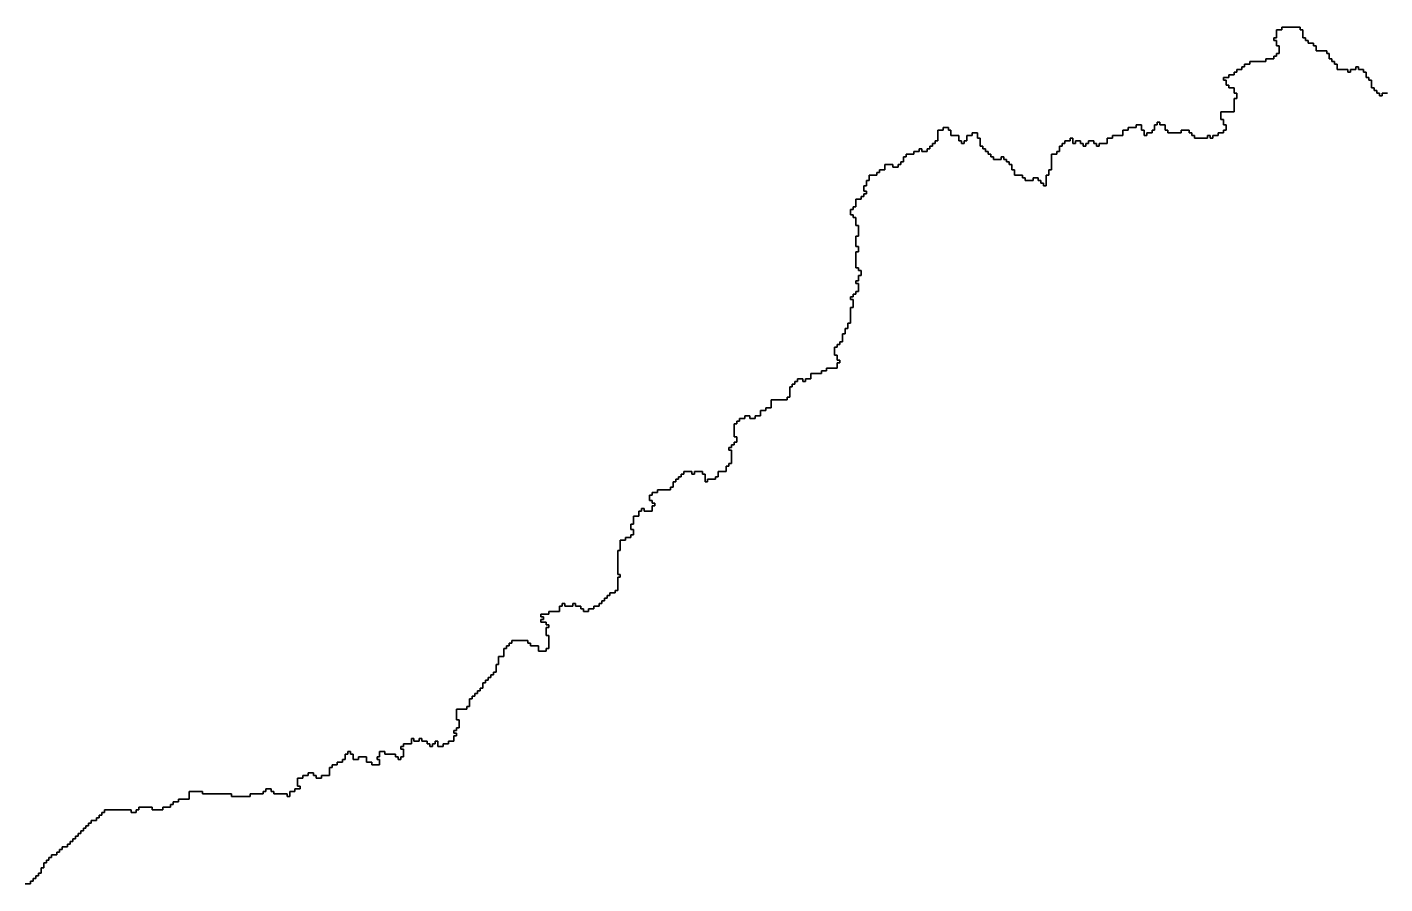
# Model space of a CAD drawing. Header units: inches. Extents: x -98695 to 376223, y 1122520 to 1501782.
# Drawn here: x 51028 to 66860, y 1231841 to 1241835 of the extents above; entities that cross this region are included whole.
import ezdxf

# ---------------------------------------------------------------- set-up
doc = ezdxf.new("R2010")
doc.units = ezdxf.units.IN
doc.header["$MEASUREMENT"] = 0
doc.layers.add('subs1', color=7, linetype='Continuous', true_color=0xc8dcf7)

msp = doc.modelspace()

# ---------------------------------------------------------------- linework, layer by layer
at = {"layer": 'subs1'}
for points in [[(66891, 1241064, 0), (66829, 1241064, 0), (66829, 1241033, 0), (66798, 1241033, 0), (66798, 1241064, 0), (66768, 1241064, 0), (66768, 1241095, 0), (66737, 1241095, 0), (66737, 1241126, 0), (66706, 1241126, 0), (66706, 1241218, 0), (66675, 1241218, 0), (66675, 1241249, 0), (66644, 1241249, 0), (66644, 1241311, 0), (66613, 1241311, 0), (66613, 1241342, 0), (66552, 1241342, 0), (66552, 1241373, 0), (66521, 1241373, 0), (66521, 1241342, 0), (66459, 1241342, 0), (66459, 1241311, 0), (66428, 1241311, 0), (66428, 1241342, 0), (66305, 1241342, 0), (66305, 1241403, 0), (66274, 1241403, 0), (66274, 1241434, 0), (66243, 1241434, 0), (66243, 1241465, 0), (66212, 1241465, 0), (66212, 1241527, 0), (66182, 1241527, 0), (66182, 1241558, 0), (66058, 1241558, 0), (66058, 1241619, 0), (66027, 1241619, 0), (66027, 1241650, 0), (65966, 1241650, 0), (65966, 1241681, 0), (65935, 1241681, 0), (65935, 1241712, 0), (65904, 1241712, 0), (65904, 1241804, 0), (65873, 1241804, 0), (65873, 1241835, 0), (65657, 1241835, 0), (65657, 1241804, 0), (65595, 1241804, 0), (65595, 1241712, 0), (65565, 1241712, 0), (65565, 1241681, 0), (65595, 1241681, 0), (65595, 1241619, 0), (65626, 1241619, 0), (65626, 1241527, 0), (65595, 1241527, 0), (65595, 1241496, 0), (65565, 1241496, 0), (65565, 1241465, 0), (65472, 1241465, 0), (65472, 1241434, 0), (65287, 1241434, 0), (65287, 1241403, 0), (65225, 1241403, 0), (65225, 1241373, 0), (65194, 1241373, 0), (65194, 1241342, 0), (65133, 1241342, 0), (65133, 1241311, 0), (65102, 1241311, 0), (65102, 1241280, 0), (65040, 1241280, 0), (65040, 1241249, 0), (64978, 1241249, 0), (64978, 1241218, 0), (65009, 1241218, 0), (65009, 1241157, 0), (65040, 1241157, 0), (65040, 1241126, 0), (65102, 1241126, 0), (65102, 1241064, 0), (65133, 1241064, 0), (65133, 1241002, 0), (65102, 1241002, 0), (65102, 1240848, 0), (64948, 1240848, 0), (64948, 1240756, 0), (64978, 1240756, 0), (64978, 1240694, 0), (65009, 1240694, 0), (65009, 1240632, 0), (64978, 1240632, 0), (64978, 1240601, 0), (64917, 1240601, 0), (64917, 1240571, 0), (64855, 1240571, 0), (64855, 1240540, 0), (64824, 1240540, 0), (64824, 1240571, 0), (64793, 1240571, 0), (64793, 1240540, 0), (64639, 1240540, 0), (64639, 1240571, 0), (64608, 1240571, 0), (64608, 1240601, 0), (64577, 1240601, 0), (64577, 1240632, 0), (64485, 1240632, 0), (64485, 1240601, 0), (64331, 1240601, 0), (64331, 1240632, 0), (64300, 1240632, 0), (64300, 1240694, 0), (64238, 1240694, 0), (64238, 1240725, 0), (64207, 1240725, 0), (64207, 1240694, 0), (64176, 1240694, 0), (64176, 1240632, 0), (64146, 1240632, 0), (64146, 1240601, 0), (64084, 1240601, 0), (64084, 1240571, 0), (64053, 1240571, 0), (64053, 1240632, 0), (64022, 1240632, 0), (64022, 1240694, 0), (63961, 1240694, 0), (63961, 1240663, 0), (63868, 1240663, 0), (63868, 1240632, 0), (63806, 1240632, 0), (63806, 1240571, 0), (63683, 1240571, 0), (63683, 1240540, 0), (63621, 1240540, 0), (63621, 1240478, 0), (63529, 1240478, 0), (63529, 1240447, 0), (63498, 1240447, 0), (63498, 1240478, 0), (63467, 1240478, 0), (63467, 1240509, 0), (63405, 1240509, 0), (63405, 1240478, 0), (63374, 1240478, 0), (63374, 1240447, 0), (63344, 1240447, 0), (63344, 1240478, 0), (63313, 1240478, 0), (63313, 1240509, 0), (63251, 1240509, 0), (63251, 1240478, 0), (63220, 1240478, 0), (63220, 1240540, 0), (63189, 1240540, 0), (63189, 1240509, 0), (63128, 1240509, 0), (63128, 1240478, 0), (63097, 1240478, 0), (63097, 1240447, 0), (63066, 1240447, 0), (63066, 1240385, 0), (63035, 1240385, 0), (63035, 1240355, 0), (62973, 1240355, 0), (62973, 1240169, 0), (62943, 1240169, 0), (62943, 1240108, 0), (62912, 1240108, 0), (62912, 1239984, 0), (62881, 1239984, 0), (62881, 1240015, 0), (62850, 1240015, 0), (62850, 1240046, 0), (62819, 1240046, 0), (62819, 1240077, 0), (62758, 1240077, 0), (62758, 1240046, 0), (62665, 1240046, 0), (62665, 1240077, 0), (62634, 1240077, 0), (62634, 1240108, 0), (62542, 1240108, 0), (62542, 1240169, 0), (62511, 1240169, 0), (62511, 1240231, 0), (62480, 1240231, 0), (62480, 1240262, 0), (62449, 1240262, 0), (62449, 1240293, 0), (62418, 1240293, 0), (62418, 1240324, 0), (62387, 1240324, 0), (62387, 1240293, 0), (62295, 1240293, 0), (62295, 1240324, 0), (62264, 1240324, 0), (62264, 1240355, 0), (62233, 1240355, 0), (62233, 1240385, 0), (62202, 1240385, 0), (62202, 1240416, 0), (62171, 1240416, 0), (62171, 1240447, 0), (62141, 1240447, 0), (62141, 1240540, 0), (62110, 1240540, 0), (62110, 1240601, 0), (62048, 1240601, 0), (62048, 1240571, 0), (61986, 1240571, 0), (61986, 1240509, 0), (61956, 1240509, 0), (61956, 1240478, 0), (61925, 1240478, 0), (61925, 1240509, 0), (61894, 1240509, 0), (61894, 1240571, 0), (61801, 1240571, 0), (61801, 1240632, 0), (61770, 1240632, 0), (61770, 1240663, 0), (61709, 1240663, 0), (61709, 1240632, 0), (61647, 1240632, 0), (61647, 1240509, 0), (61616, 1240509, 0), (61616, 1240478, 0), (61585, 1240478, 0), (61585, 1240447, 0), (61554, 1240447, 0), (61554, 1240416, 0), (61524, 1240416, 0), (61524, 1240385, 0), (61462, 1240385, 0), (61462, 1240416, 0), (61431, 1240416, 0), (61431, 1240385, 0), (61369, 1240385, 0), (61369, 1240355, 0), (61277, 1240355, 0), (61277, 1240324, 0), (61246, 1240324, 0), (61246, 1240262, 0), (61215, 1240262, 0), (61215, 1240231, 0), (61184, 1240231, 0), (61184, 1240200, 0), (61123, 1240200, 0), (61123, 1240231, 0), (61030, 1240231, 0), (61030, 1240169, 0), (60968, 1240169, 0), (60968, 1240139, 0), (60938, 1240139, 0), (60938, 1240108, 0), (60845, 1240108, 0), (60845, 1240046, 0), (60814, 1240046, 0), (60814, 1239984, 0), (60783, 1239984, 0), (60783, 1239923, 0), (60814, 1239923, 0), (60814, 1239892, 0), (60783, 1239892, 0), (60783, 1239861, 0), (60752, 1239861, 0), (60752, 1239830, 0), (60691, 1239830, 0), (60691, 1239738, 0), (60660, 1239738, 0), (60660, 1239707, 0), (60629, 1239707, 0), (60629, 1239645, 0), (60660, 1239645, 0), (60660, 1239614, 0), (60691, 1239614, 0), (60691, 1239522, 0), (60722, 1239522, 0), (60722, 1239398, 0), (60691, 1239398, 0), (60691, 1239275, 0), (60722, 1239275, 0), (60722, 1239213, 0), (60691, 1239213, 0), (60691, 1239028, 0), (60722, 1239028, 0), (60722, 1238997, 0), (60752, 1238997, 0), (60752, 1238936, 0), (60722, 1238936, 0), (60722, 1238874, 0), (60691, 1238874, 0), (60691, 1238843, 0), (60722, 1238843, 0), (60722, 1238751, 0), (60691, 1238751, 0), (60691, 1238720, 0), (60660, 1238720, 0), (60660, 1238689, 0), (60629, 1238689, 0), (60629, 1238658, 0), (60660, 1238658, 0), (60660, 1238565, 0), (60629, 1238565, 0), (60629, 1238380, 0), (60598, 1238380, 0), (60598, 1238319, 0), (60567, 1238319, 0), (60567, 1238257, 0), (60537, 1238257, 0), (60537, 1238164, 0), (60506, 1238164, 0), (60506, 1238134, 0), (60475, 1238134, 0), (60475, 1238103, 0), (60444, 1238103, 0), (60444, 1238010, 0), (60475, 1238010, 0), (60475, 1237949, 0), (60506, 1237949, 0), (60506, 1237918, 0), (60475, 1237918, 0), (60475, 1237856, 0), (60351, 1237856, 0), (60351, 1237825, 0), (60290, 1237825, 0), (60290, 1237794, 0), (60166, 1237794, 0), (60166, 1237733, 0), (60105, 1237733, 0), (60105, 1237702, 0), (60074, 1237702, 0), (60074, 1237733, 0), (60012, 1237733, 0), (60012, 1237702, 0), (59981, 1237702, 0), (59981, 1237671, 0), (59950, 1237671, 0), (59950, 1237640, 0), (59920, 1237640, 0), (59920, 1237517, 0), (59889, 1237517, 0), (59889, 1237486, 0), (59704, 1237486, 0), (59704, 1237393, 0), (59642, 1237393, 0), (59642, 1237362, 0), (59580, 1237362, 0), (59580, 1237301, 0), (59519, 1237301, 0), (59519, 1237270, 0), (59457, 1237270, 0), (59457, 1237301, 0), (59395, 1237301, 0), (59395, 1237270, 0), (59334, 1237270, 0), (59334, 1237239, 0), (59303, 1237239, 0), (59303, 1237208, 0), (59272, 1237208, 0), (59272, 1237054, 0), (59303, 1237054, 0), (59303, 1236992, 0), (59272, 1236992, 0), (59272, 1236961, 0), (59241, 1236961, 0), (59241, 1236931, 0), (59210, 1236931, 0), (59210, 1236900, 0), (59241, 1236900, 0), (59241, 1236745, 0), (59210, 1236745, 0), (59210, 1236715, 0), (59179, 1236715, 0), (59179, 1236653, 0), (59087, 1236653, 0), (59087, 1236591, 0), (59056, 1236591, 0), (59056, 1236560, 0), (58963, 1236560, 0), (58963, 1236530, 0), (58933, 1236530, 0), (58933, 1236622, 0), (58902, 1236622, 0), (58902, 1236653, 0), (58809, 1236653, 0), (58809, 1236622, 0), (58778, 1236622, 0), (58778, 1236653, 0), (58686, 1236653, 0), (58686, 1236622, 0), (58655, 1236622, 0), (58655, 1236591, 0), (58624, 1236591, 0), (58624, 1236560, 0), (58593, 1236560, 0), (58593, 1236530, 0), (58562, 1236530, 0), (58562, 1236468, 0), (58532, 1236468, 0), (58532, 1236437, 0), (58377, 1236437, 0), (58377, 1236406, 0), (58316, 1236406, 0), (58316, 1236375, 0), (58285, 1236375, 0), (58285, 1236314, 0), (58316, 1236314, 0), (58316, 1236283, 0), (58346, 1236283, 0), (58346, 1236252, 0), (58316, 1236252, 0), (58316, 1236190, 0), (58223, 1236190, 0), (58223, 1236221, 0), (58192, 1236221, 0), (58192, 1236190, 0), (58161, 1236190, 0), (58161, 1236129, 0), (58100, 1236129, 0), (58100, 1236036, 0), (58069, 1236036, 0), (58069, 1235974, 0), (58100, 1235974, 0), (58100, 1235913, 0), (58069, 1235913, 0), (58069, 1235882, 0), (58007, 1235882, 0), (58007, 1235851, 0), (57945, 1235851, 0), (57945, 1235728, 0), (57915, 1235728, 0), (57915, 1235450, 0), (57945, 1235450, 0), (57945, 1235419, 0), (57915, 1235419, 0), (57915, 1235265, 0), (57884, 1235265, 0), (57884, 1235234, 0), (57822, 1235234, 0), (57822, 1235203, 0), (57791, 1235203, 0), (57791, 1235172, 0), (57760, 1235172, 0), (57760, 1235141, 0), (57729, 1235141, 0), (57729, 1235111, 0), (57699, 1235111, 0), (57699, 1235080, 0), (57637, 1235080, 0), (57637, 1235049, 0), (57575, 1235049, 0), (57575, 1235018, 0), (57514, 1235018, 0), (57514, 1235049, 0), (57483, 1235049, 0), (57483, 1235080, 0), (57421, 1235080, 0), (57421, 1235111, 0), (57390, 1235111, 0), (57390, 1235080, 0), (57298, 1235080, 0), (57298, 1235111, 0), (57267, 1235111, 0), (57267, 1235080, 0), (57236, 1235080, 0), (57236, 1235018, 0), (57113, 1235018, 0), (57113, 1234987, 0), (57020, 1234987, 0), (57020, 1234956, 0), (57051, 1234956, 0), (57051, 1234926, 0), (57020, 1234926, 0), (57020, 1234895, 0), (57082, 1234895, 0), (57082, 1234864, 0), (57113, 1234864, 0), (57113, 1234833, 0), (57082, 1234833, 0), (57082, 1234740, 0), (57113, 1234740, 0), (57113, 1234586, 0), (57082, 1234586, 0), (57082, 1234555, 0), (56989, 1234555, 0), (56989, 1234617, 0), (56897, 1234617, 0), (56897, 1234648, 0), (56866, 1234648, 0), (56866, 1234679, 0), (56681, 1234679, 0), (56681, 1234648, 0), (56650, 1234648, 0), (56650, 1234617, 0), (56619, 1234617, 0), (56619, 1234586, 0), (56588, 1234586, 0), (56588, 1234494, 0), (56526, 1234494, 0), (56526, 1234401, 0), (56496, 1234401, 0), (56496, 1234309, 0), (56465, 1234309, 0), (56465, 1234278, 0), (56434, 1234278, 0), (56434, 1234247, 0), (56403, 1234247, 0), (56403, 1234216, 0), (56372, 1234216, 0), (56372, 1234185, 0), (56341, 1234185, 0), (56341, 1234124, 0), (56311, 1234124, 0), (56311, 1234093, 0), (56280, 1234093, 0), (56280, 1234062, 0), (56249, 1234062, 0), (56249, 1234031, 0), (56218, 1234031, 0), (56218, 1234000, 0), (56187, 1234000, 0), (56187, 1233908, 0), (56156, 1233908, 0), (56156, 1233877, 0), (56033, 1233877, 0), (56033, 1233753, 0), (56064, 1233753, 0), (56064, 1233661, 0), (56033, 1233661, 0), (56033, 1233630, 0), (56002, 1233630, 0), (56002, 1233599, 0), (56033, 1233599, 0), (56033, 1233568, 0), (56002, 1233568, 0), (56002, 1233507, 0), (55940, 1233507, 0), (55940, 1233476, 0), (55879, 1233476, 0), (55879, 1233445, 0), (55817, 1233445, 0), (55817, 1233507, 0), (55786, 1233507, 0), (55786, 1233476, 0), (55755, 1233476, 0), (55755, 1233445, 0), (55724, 1233445, 0), (55724, 1233476, 0), (55694, 1233476, 0), (55694, 1233507, 0), (55632, 1233507, 0), (55632, 1233537, 0), (55601, 1233537, 0), (55601, 1233507, 0), (55539, 1233507, 0), (55539, 1233537, 0), (55509, 1233537, 0), (55509, 1233476, 0), (55416, 1233476, 0), (55416, 1233445, 0), (55385, 1233445, 0), (55385, 1233414, 0), (55416, 1233414, 0), (55416, 1233321, 0), (55385, 1233321, 0), (55385, 1233291, 0), (55354, 1233291, 0), (55354, 1233321, 0), (55323, 1233321, 0), (55323, 1233352, 0), (55200, 1233352, 0), (55200, 1233383, 0), (55138, 1233383, 0), (55138, 1233321, 0), (55108, 1233321, 0), (55108, 1233291, 0), (55138, 1233291, 0), (55138, 1233229, 0), (55046, 1233229, 0), (55046, 1233260, 0), (54984, 1233260, 0), (54984, 1233321, 0), (54892, 1233321, 0), (54892, 1233291, 0), (54830, 1233291, 0), (54830, 1233352, 0), (54799, 1233352, 0), (54799, 1233383, 0), (54768, 1233383, 0), (54768, 1233352, 0), (54737, 1233352, 0), (54737, 1233291, 0), (54706, 1233291, 0), (54706, 1233260, 0), (54645, 1233260, 0), (54645, 1233229, 0), (54583, 1233229, 0), (54583, 1233198, 0), (54552, 1233198, 0), (54552, 1233106, 0), (54460, 1233106, 0), (54460, 1233075, 0), (54398, 1233075, 0), (54398, 1233106, 0), (54367, 1233106, 0), (54367, 1233136, 0), (54305, 1233136, 0), (54305, 1233106, 0), (54244, 1233106, 0), (54244, 1233075, 0), (54182, 1233075, 0), (54182, 1232982, 0), (54213, 1232982, 0), (54213, 1232951, 0), (54151, 1232951, 0), (54151, 1232920, 0), (54090, 1232920, 0), (54090, 1232859, 0), (54059, 1232859, 0), (54059, 1232890, 0), (53904, 1232890, 0), (53904, 1232920, 0), (53874, 1232920, 0), (53874, 1232951, 0), (53812, 1232951, 0), (53812, 1232920, 0), (53781, 1232920, 0), (53781, 1232890, 0), (53627, 1232890, 0), (53627, 1232859, 0), (53411, 1232859, 0), (53411, 1232890, 0), (53072, 1232890, 0), (53072, 1232920, 0), (52917, 1232920, 0), (52917, 1232828, 0), (52794, 1232828, 0), (52794, 1232797, 0), (52732, 1232797, 0), (52732, 1232766, 0), (52701, 1232766, 0), (52701, 1232735, 0), (52609, 1232735, 0), (52609, 1232705, 0), (52486, 1232705, 0), (52486, 1232735, 0), (52331, 1232735, 0), (52331, 1232705, 0), (52300, 1232705, 0), (52300, 1232674, 0), (52239, 1232674, 0), (52239, 1232705, 0), (51930, 1232705, 0), (51930, 1232674, 0), (51899, 1232674, 0), (51899, 1232643, 0), (51869, 1232643, 0), (51869, 1232612, 0), (51838, 1232612, 0), (51838, 1232581, 0), (51776, 1232581, 0), (51776, 1232550, 0), (51745, 1232550, 0), (51745, 1232519, 0), (51714, 1232519, 0), (51714, 1232489, 0), (51684, 1232489, 0), (51684, 1232458, 0), (51653, 1232458, 0), (51653, 1232427, 0), (51622, 1232427, 0), (51622, 1232396, 0), (51591, 1232396, 0), (51591, 1232365, 0), (51560, 1232365, 0), (51560, 1232334, 0), (51529, 1232334, 0), (51529, 1232304, 0), (51498, 1232304, 0), (51498, 1232273, 0), (51437, 1232273, 0), (51437, 1232242, 0), (51406, 1232242, 0), (51406, 1232211, 0), (51375, 1232211, 0), (51375, 1232180, 0), (51313, 1232180, 0), (51313, 1232149, 0), (51282, 1232149, 0), (51282, 1232118, 0), (51252, 1232118, 0), (51252, 1232088, 0), (51221, 1232088, 0), (51221, 1232026, 0), (51190, 1232026, 0), (51190, 1231964, 0), (51159, 1231964, 0), (51159, 1231933, 0), (51128, 1231933, 0), (51128, 1231903, 0), (51097, 1231903, 0), (51097, 1231872, 0), (51067, 1231872, 0), (51067, 1231841, 0), (51005, 1231841, 0)], [(51005, 1231841, 0), (51067, 1231841, 0), (51067, 1231872, 0), (51097, 1231872, 0), (51097, 1231903, 0), (51128, 1231903, 0), (51128, 1231933, 0), (51159, 1231933, 0), (51159, 1231964, 0), (51190, 1231964, 0), (51190, 1232026, 0), (51221, 1232026, 0), (51221, 1232088, 0), (51252, 1232088, 0), (51252, 1232118, 0), (51282, 1232118, 0), (51282, 1232149, 0), (51313, 1232149, 0), (51313, 1232180, 0), (51375, 1232180, 0), (51375, 1232211, 0), (51406, 1232211, 0), (51406, 1232242, 0), (51437, 1232242, 0), (51437, 1232273, 0), (51498, 1232273, 0), (51498, 1232304, 0), (51529, 1232304, 0), (51529, 1232334, 0), (51560, 1232334, 0), (51560, 1232365, 0), (51591, 1232365, 0), (51591, 1232396, 0), (51622, 1232396, 0), (51622, 1232427, 0), (51653, 1232427, 0), (51653, 1232458, 0), (51684, 1232458, 0), (51684, 1232489, 0), (51714, 1232489, 0), (51714, 1232519, 0), (51745, 1232519, 0), (51745, 1232550, 0), (51776, 1232550, 0), (51776, 1232581, 0), (51838, 1232581, 0), (51838, 1232612, 0), (51869, 1232612, 0), (51869, 1232643, 0), (51899, 1232643, 0), (51899, 1232674, 0), (51930, 1232674, 0), (51930, 1232705, 0), (52239, 1232705, 0), (52239, 1232674, 0), (52300, 1232674, 0), (52300, 1232705, 0), (52331, 1232705, 0), (52331, 1232735, 0), (52486, 1232735, 0), (52486, 1232705, 0), (52609, 1232705, 0), (52609, 1232735, 0), (52701, 1232735, 0), (52701, 1232766, 0), (52732, 1232766, 0), (52732, 1232797, 0), (52794, 1232797, 0), (52794, 1232828, 0), (52917, 1232828, 0), (52917, 1232920, 0), (53072, 1232920, 0), (53072, 1232890, 0), (53411, 1232890, 0), (53411, 1232859, 0), (53627, 1232859, 0), (53627, 1232890, 0), (53781, 1232890, 0), (53781, 1232920, 0), (53812, 1232920, 0), (53812, 1232951, 0), (53874, 1232951, 0), (53874, 1232920, 0), (53904, 1232920, 0), (53904, 1232890, 0), (54059, 1232890, 0), (54059, 1232859, 0), (54090, 1232859, 0), (54090, 1232920, 0), (54151, 1232920, 0), (54151, 1232951, 0), (54213, 1232951, 0), (54213, 1232982, 0), (54182, 1232982, 0), (54182, 1233075, 0), (54244, 1233075, 0), (54244, 1233106, 0), (54305, 1233106, 0), (54305, 1233136, 0), (54367, 1233136, 0), (54367, 1233106, 0), (54398, 1233106, 0), (54398, 1233075, 0), (54460, 1233075, 0), (54460, 1233106, 0), (54552, 1233106, 0), (54552, 1233198, 0), (54583, 1233198, 0), (54583, 1233229, 0), (54645, 1233229, 0), (54645, 1233260, 0), (54706, 1233260, 0), (54706, 1233291, 0), (54737, 1233291, 0), (54737, 1233352, 0), (54768, 1233352, 0), (54768, 1233383, 0), (54799, 1233383, 0), (54799, 1233352, 0), (54830, 1233352, 0), (54830, 1233291, 0), (54892, 1233291, 0), (54892, 1233321, 0), (54984, 1233321, 0), (54984, 1233260, 0), (55046, 1233260, 0), (55046, 1233229, 0), (55138, 1233229, 0), (55138, 1233291, 0), (55108, 1233291, 0), (55108, 1233321, 0), (55138, 1233321, 0), (55138, 1233383, 0), (55200, 1233383, 0), (55200, 1233352, 0), (55323, 1233352, 0), (55323, 1233321, 0), (55354, 1233321, 0), (55354, 1233291, 0), (55385, 1233291, 0), (55385, 1233321, 0), (55416, 1233321, 0), (55416, 1233414, 0), (55385, 1233414, 0), (55385, 1233445, 0), (55416, 1233445, 0), (55416, 1233476, 0), (55509, 1233476, 0), (55509, 1233537, 0), (55539, 1233537, 0), (55539, 1233507, 0), (55601, 1233507, 0), (55601, 1233537, 0), (55632, 1233537, 0), (55632, 1233507, 0), (55694, 1233507, 0), (55694, 1233476, 0), (55724, 1233476, 0), (55724, 1233445, 0), (55755, 1233445, 0), (55755, 1233476, 0), (55786, 1233476, 0), (55786, 1233507, 0), (55817, 1233507, 0), (55817, 1233445, 0), (55879, 1233445, 0), (55879, 1233476, 0), (55940, 1233476, 0), (55940, 1233507, 0), (56002, 1233507, 0), (56002, 1233568, 0), (56033, 1233568, 0), (56033, 1233599, 0), (56002, 1233599, 0), (56002, 1233630, 0), (56033, 1233630, 0), (56033, 1233661, 0), (56064, 1233661, 0), (56064, 1233753, 0), (56033, 1233753, 0), (56033, 1233877, 0), (56156, 1233877, 0), (56156, 1233908, 0), (56187, 1233908, 0), (56187, 1234000, 0), (56218, 1234000, 0), (56218, 1234031, 0), (56249, 1234031, 0), (56249, 1234062, 0), (56280, 1234062, 0), (56280, 1234093, 0), (56311, 1234093, 0), (56311, 1234124, 0), (56341, 1234124, 0), (56341, 1234185, 0), (56372, 1234185, 0), (56372, 1234216, 0), (56403, 1234216, 0), (56403, 1234247, 0), (56434, 1234247, 0), (56434, 1234278, 0), (56465, 1234278, 0), (56465, 1234309, 0), (56496, 1234309, 0), (56496, 1234401, 0), (56526, 1234401, 0), (56526, 1234494, 0), (56588, 1234494, 0), (56588, 1234586, 0), (56619, 1234586, 0), (56619, 1234617, 0), (56650, 1234617, 0), (56650, 1234648, 0), (56681, 1234648, 0), (56681, 1234679, 0), (56866, 1234679, 0), (56866, 1234648, 0), (56897, 1234648, 0), (56897, 1234617, 0), (56989, 1234617, 0), (56989, 1234555, 0), (57082, 1234555, 0), (57082, 1234586, 0), (57113, 1234586, 0), (57113, 1234740, 0), (57082, 1234740, 0), (57082, 1234833, 0), (57113, 1234833, 0), (57113, 1234864, 0), (57082, 1234864, 0), (57082, 1234895, 0), (57020, 1234895, 0), (57020, 1234926, 0), (57051, 1234926, 0), (57051, 1234956, 0), (57020, 1234956, 0), (57020, 1234987, 0), (57113, 1234987, 0), (57113, 1235018, 0), (57236, 1235018, 0), (57236, 1235080, 0), (57267, 1235080, 0), (57267, 1235111, 0), (57298, 1235111, 0), (57298, 1235080, 0), (57390, 1235080, 0), (57390, 1235111, 0), (57421, 1235111, 0), (57421, 1235080, 0), (57483, 1235080, 0), (57483, 1235049, 0), (57514, 1235049, 0), (57514, 1235018, 0), (57575, 1235018, 0), (57575, 1235049, 0), (57637, 1235049, 0), (57637, 1235080, 0), (57699, 1235080, 0), (57699, 1235111, 0), (57729, 1235111, 0), (57729, 1235141, 0), (57760, 1235141, 0), (57760, 1235172, 0), (57791, 1235172, 0), (57791, 1235203, 0), (57822, 1235203, 0), (57822, 1235234, 0), (57884, 1235234, 0), (57884, 1235265, 0), (57915, 1235265, 0), (57915, 1235419, 0), (57945, 1235419, 0), (57945, 1235450, 0), (57915, 1235450, 0), (57915, 1235728, 0), (57945, 1235728, 0), (57945, 1235851, 0), (58007, 1235851, 0), (58007, 1235882, 0), (58069, 1235882, 0), (58069, 1235913, 0), (58100, 1235913, 0), (58100, 1235974, 0), (58069, 1235974, 0), (58069, 1236036, 0), (58100, 1236036, 0), (58100, 1236129, 0), (58161, 1236129, 0), (58161, 1236190, 0), (58192, 1236190, 0), (58192, 1236221, 0), (58223, 1236221, 0), (58223, 1236190, 0), (58316, 1236190, 0), (58316, 1236252, 0), (58346, 1236252, 0), (58346, 1236283, 0), (58316, 1236283, 0), (58316, 1236314, 0), (58285, 1236314, 0), (58285, 1236375, 0), (58316, 1236375, 0), (58316, 1236406, 0), (58377, 1236406, 0), (58377, 1236437, 0), (58532, 1236437, 0), (58532, 1236468, 0), (58562, 1236468, 0), (58562, 1236530, 0), (58593, 1236530, 0), (58593, 1236560, 0), (58624, 1236560, 0), (58624, 1236591, 0), (58655, 1236591, 0), (58655, 1236622, 0), (58686, 1236622, 0), (58686, 1236653, 0), (58778, 1236653, 0), (58778, 1236622, 0), (58809, 1236622, 0), (58809, 1236653, 0), (58902, 1236653, 0), (58902, 1236622, 0), (58933, 1236622, 0), (58933, 1236530, 0), (58963, 1236530, 0), (58963, 1236560, 0), (59056, 1236560, 0), (59056, 1236591, 0), (59087, 1236591, 0), (59087, 1236653, 0), (59179, 1236653, 0), (59179, 1236715, 0), (59210, 1236715, 0), (59210, 1236745, 0), (59241, 1236745, 0), (59241, 1236900, 0), (59210, 1236900, 0), (59210, 1236931, 0), (59241, 1236931, 0), (59241, 1236961, 0), (59272, 1236961, 0), (59272, 1236992, 0), (59303, 1236992, 0), (59303, 1237054, 0), (59272, 1237054, 0), (59272, 1237208, 0), (59303, 1237208, 0), (59303, 1237239, 0), (59334, 1237239, 0), (59334, 1237270, 0), (59395, 1237270, 0), (59395, 1237301, 0), (59457, 1237301, 0), (59457, 1237270, 0), (59519, 1237270, 0), (59519, 1237301, 0), (59580, 1237301, 0), (59580, 1237362, 0), (59642, 1237362, 0), (59642, 1237393, 0), (59704, 1237393, 0), (59704, 1237486, 0), (59889, 1237486, 0), (59889, 1237517, 0), (59920, 1237517, 0), (59920, 1237640, 0), (59950, 1237640, 0), (59950, 1237671, 0), (59981, 1237671, 0), (59981, 1237702, 0), (60012, 1237702, 0), (60012, 1237733, 0), (60074, 1237733, 0), (60074, 1237702, 0), (60105, 1237702, 0), (60105, 1237733, 0), (60166, 1237733, 0), (60166, 1237794, 0), (60290, 1237794, 0), (60290, 1237825, 0), (60351, 1237825, 0), (60351, 1237856, 0), (60475, 1237856, 0), (60475, 1237918, 0), (60506, 1237918, 0), (60506, 1237949, 0), (60475, 1237949, 0), (60475, 1238010, 0), (60444, 1238010, 0), (60444, 1238103, 0), (60475, 1238103, 0), (60475, 1238134, 0), (60506, 1238134, 0), (60506, 1238164, 0), (60537, 1238164, 0), (60537, 1238257, 0), (60567, 1238257, 0), (60567, 1238319, 0), (60598, 1238319, 0), (60598, 1238380, 0), (60629, 1238380, 0), (60629, 1238565, 0), (60660, 1238565, 0), (60660, 1238658, 0), (60629, 1238658, 0), (60629, 1238689, 0), (60660, 1238689, 0), (60660, 1238720, 0), (60691, 1238720, 0), (60691, 1238751, 0), (60722, 1238751, 0), (60722, 1238843, 0), (60691, 1238843, 0), (60691, 1238874, 0), (60722, 1238874, 0), (60722, 1238936, 0), (60752, 1238936, 0), (60752, 1238997, 0), (60722, 1238997, 0), (60722, 1239028, 0), (60691, 1239028, 0), (60691, 1239213, 0), (60722, 1239213, 0), (60722, 1239275, 0), (60691, 1239275, 0), (60691, 1239398, 0), (60722, 1239398, 0), (60722, 1239522, 0), (60691, 1239522, 0), (60691, 1239614, 0), (60660, 1239614, 0), (60660, 1239645, 0), (60629, 1239645, 0), (60629, 1239707, 0), (60660, 1239707, 0), (60660, 1239738, 0), (60691, 1239738, 0), (60691, 1239830, 0), (60752, 1239830, 0), (60752, 1239861, 0), (60783, 1239861, 0), (60783, 1239892, 0), (60814, 1239892, 0), (60814, 1239923, 0), (60783, 1239923, 0), (60783, 1239984, 0), (60814, 1239984, 0), (60814, 1240046, 0), (60845, 1240046, 0), (60845, 1240108, 0), (60938, 1240108, 0), (60938, 1240139, 0), (60968, 1240139, 0), (60968, 1240169, 0), (61030, 1240169, 0), (61030, 1240231, 0), (61123, 1240231, 0), (61123, 1240200, 0), (61184, 1240200, 0), (61184, 1240231, 0), (61215, 1240231, 0), (61215, 1240262, 0), (61246, 1240262, 0), (61246, 1240324, 0), (61277, 1240324, 0), (61277, 1240355, 0), (61369, 1240355, 0), (61369, 1240385, 0), (61431, 1240385, 0), (61431, 1240416, 0), (61462, 1240416, 0), (61462, 1240385, 0), (61524, 1240385, 0), (61524, 1240416, 0), (61554, 1240416, 0), (61554, 1240447, 0), (61585, 1240447, 0), (61585, 1240478, 0), (61616, 1240478, 0), (61616, 1240509, 0), (61647, 1240509, 0), (61647, 1240632, 0), (61709, 1240632, 0), (61709, 1240663, 0), (61770, 1240663, 0), (61770, 1240632, 0), (61801, 1240632, 0), (61801, 1240571, 0), (61894, 1240571, 0), (61894, 1240509, 0), (61925, 1240509, 0), (61925, 1240478, 0), (61956, 1240478, 0), (61956, 1240509, 0), (61986, 1240509, 0), (61986, 1240571, 0), (62048, 1240571, 0), (62048, 1240601, 0), (62110, 1240601, 0), (62110, 1240540, 0), (62141, 1240540, 0), (62141, 1240447, 0), (62171, 1240447, 0), (62171, 1240416, 0), (62202, 1240416, 0), (62202, 1240385, 0), (62233, 1240385, 0), (62233, 1240355, 0), (62264, 1240355, 0), (62264, 1240324, 0), (62295, 1240324, 0), (62295, 1240293, 0), (62387, 1240293, 0), (62387, 1240324, 0), (62418, 1240324, 0), (62418, 1240293, 0), (62449, 1240293, 0), (62449, 1240262, 0), (62480, 1240262, 0), (62480, 1240231, 0), (62511, 1240231, 0), (62511, 1240169, 0), (62542, 1240169, 0), (62542, 1240108, 0), (62634, 1240108, 0), (62634, 1240077, 0), (62665, 1240077, 0), (62665, 1240046, 0), (62758, 1240046, 0), (62758, 1240077, 0), (62819, 1240077, 0), (62819, 1240046, 0), (62850, 1240046, 0), (62850, 1240015, 0), (62881, 1240015, 0), (62881, 1239984, 0), (62912, 1239984, 0), (62912, 1240108, 0), (62943, 1240108, 0), (62943, 1240169, 0), (62973, 1240169, 0), (62973, 1240355, 0), (63035, 1240355, 0), (63035, 1240385, 0), (63066, 1240385, 0), (63066, 1240447, 0), (63097, 1240447, 0), (63097, 1240478, 0), (63128, 1240478, 0), (63128, 1240509, 0), (63189, 1240509, 0), (63189, 1240540, 0), (63220, 1240540, 0), (63220, 1240478, 0), (63251, 1240478, 0), (63251, 1240509, 0), (63313, 1240509, 0), (63313, 1240478, 0), (63344, 1240478, 0), (63344, 1240447, 0), (63374, 1240447, 0), (63374, 1240478, 0), (63405, 1240478, 0), (63405, 1240509, 0), (63467, 1240509, 0), (63467, 1240478, 0), (63498, 1240478, 0), (63498, 1240447, 0), (63529, 1240447, 0), (63529, 1240478, 0), (63621, 1240478, 0), (63621, 1240540, 0), (63683, 1240540, 0), (63683, 1240571, 0), (63806, 1240571, 0), (63806, 1240632, 0), (63868, 1240632, 0), (63868, 1240663, 0), (63961, 1240663, 0), (63961, 1240694, 0), (64022, 1240694, 0), (64022, 1240632, 0), (64053, 1240632, 0), (64053, 1240571, 0), (64084, 1240571, 0), (64084, 1240601, 0), (64146, 1240601, 0), (64146, 1240632, 0), (64176, 1240632, 0), (64176, 1240694, 0), (64207, 1240694, 0), (64207, 1240725, 0), (64238, 1240725, 0), (64238, 1240694, 0), (64300, 1240694, 0), (64300, 1240632, 0), (64331, 1240632, 0), (64331, 1240601, 0), (64485, 1240601, 0), (64485, 1240632, 0), (64577, 1240632, 0), (64577, 1240601, 0), (64608, 1240601, 0), (64608, 1240571, 0), (64639, 1240571, 0), (64639, 1240540, 0), (64793, 1240540, 0), (64793, 1240571, 0), (64824, 1240571, 0), (64824, 1240540, 0), (64855, 1240540, 0), (64855, 1240571, 0), (64917, 1240571, 0), (64917, 1240601, 0), (64978, 1240601, 0), (64978, 1240632, 0), (65009, 1240632, 0), (65009, 1240694, 0), (64978, 1240694, 0), (64978, 1240756, 0), (64948, 1240756, 0), (64948, 1240848, 0), (65102, 1240848, 0), (65102, 1241002, 0), (65133, 1241002, 0), (65133, 1241064, 0), (65102, 1241064, 0), (65102, 1241126, 0), (65040, 1241126, 0), (65040, 1241157, 0), (65009, 1241157, 0), (65009, 1241218, 0), (64978, 1241218, 0), (64978, 1241249, 0), (65040, 1241249, 0), (65040, 1241280, 0), (65102, 1241280, 0), (65102, 1241311, 0), (65133, 1241311, 0), (65133, 1241342, 0), (65194, 1241342, 0), (65194, 1241373, 0), (65225, 1241373, 0), (65225, 1241403, 0), (65287, 1241403, 0), (65287, 1241434, 0), (65472, 1241434, 0), (65472, 1241465, 0), (65565, 1241465, 0), (65565, 1241496, 0), (65595, 1241496, 0), (65595, 1241527, 0), (65626, 1241527, 0), (65626, 1241619, 0), (65595, 1241619, 0), (65595, 1241681, 0), (65565, 1241681, 0), (65565, 1241712, 0), (65595, 1241712, 0), (65595, 1241804, 0), (65657, 1241804, 0), (65657, 1241835, 0), (65873, 1241835, 0), (65873, 1241804, 0), (65904, 1241804, 0), (65904, 1241712, 0), (65935, 1241712, 0), (65935, 1241681, 0), (65966, 1241681, 0), (65966, 1241650, 0), (66027, 1241650, 0), (66027, 1241619, 0), (66058, 1241619, 0), (66058, 1241558, 0), (66182, 1241558, 0), (66182, 1241527, 0), (66212, 1241527, 0), (66212, 1241465, 0), (66243, 1241465, 0), (66243, 1241434, 0), (66274, 1241434, 0), (66274, 1241403, 0), (66305, 1241403, 0), (66305, 1241342, 0), (66428, 1241342, 0), (66428, 1241311, 0), (66459, 1241311, 0), (66459, 1241342, 0), (66521, 1241342, 0), (66521, 1241373, 0), (66552, 1241373, 0), (66552, 1241342, 0), (66613, 1241342, 0), (66613, 1241311, 0), (66644, 1241311, 0), (66644, 1241249, 0), (66675, 1241249, 0), (66675, 1241218, 0), (66706, 1241218, 0), (66706, 1241126, 0), (66737, 1241126, 0), (66737, 1241095, 0), (66768, 1241095, 0), (66768, 1241064, 0), (66798, 1241064, 0), (66798, 1241033, 0), (66829, 1241033, 0), (66829, 1241064, 0), (66891, 1241064, 0)]]:
    msp.add_polyline3d(points, dxfattribs=at)

doc.saveas('drawing.dxf')
